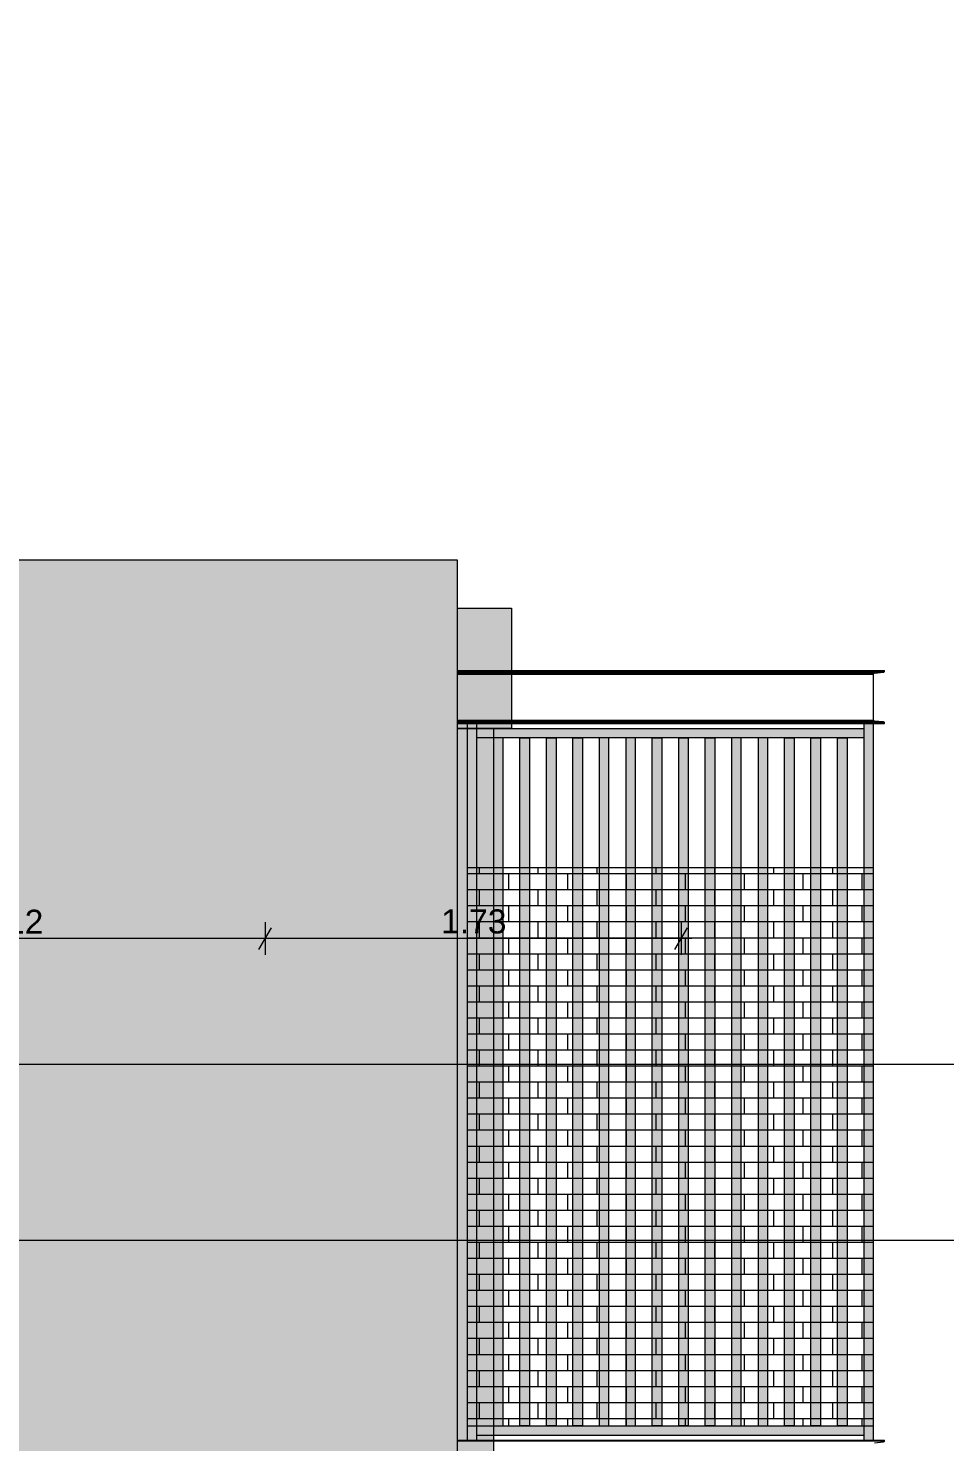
# Model space of a CAD drawing. Header units: millimetres. Extents: x 475206255 to 476720147, y 4620882299 to 4621447368.
# Drawn here: x 475514670 to 475518481, y 4621140079 to 4621145956 of the extents above; entities that cross this region are included whole.
import ezdxf

# ---------------------------------------------------------------- set-up
doc = ezdxf.new("R2010")
doc.units = ezdxf.units.MM
doc.header["$MEASUREMENT"] = 0
for name, color, linetype in [('Dimensioning - General', 7, 'Continuous'), ('zoma', 7, 'Continuous'), ('zoma_Pen_No__5', 7, 'Continuous')]:
    doc.layers.add(name, color=color, linetype=linetype)
for name, color, linetype, lineweight in [('Dimensioning - General_Pen_No__142', 142, 'Continuous', 0), ('New_2D Drafting - General_Pen_No__30_Pen_No__9_Pen_No__9_Pen_No__253', 252, 'Continuous', 0), ('New_2D Drafting - General_Pen_No__30_Pen_No__9_Pen_No__9_Pen_No__255', 255, 'Continuous', 0), ('New_2D Drafting - General_Pen_No__30_Pen_No__9_Pen_No__9_Pen_No__7', 7, 'Continuous', 0), ('New_reg_nak_Pen_No__7', 7, 'Continuous', 0), ('Structural - Bearing_Pen_No__7', 7, 'Continuous', 0), ('zoma_Pen_No__142', 142, 'Continuous', 0), ('zoma_Pen_No__5_Pen_No__142', 142, 'Continuous', 0)]:
    doc.layers.add(name, color=color, linetype=linetype, lineweight=lineweight)
doc.styles.add('GENERATED_STYLE_2', font='arial.ttf')
doc.dimstyles.new('GENERATED_STYLE__18', dxfattribs={"dimtxt": 100, "dimasz": 68.640772, "dimexe": 0.18, "dimexo": 0.0625, "dimgap": 0, "dimtad": 1, "dimtih": 1, "dimtoh": 1, "dimlfac": 0.001, "dimzin": 0, "dimdsep": 46, "dimtxsty": 'GENERATED_STYLE_2', "dimblk": 'ARROWHEAD_2', "dimblk1": 'ARROWHEAD_2', "dimblk2": 'ARROWHEAD_2', "dimcen": 0.09, "dimse1": 1, "dimse2": 1, "dimclrd": 142, "dimclre": 142, "dimclrt": 142, "dimadec": 0, "dimazin": 0, "dimtfac": 1, "dimtdec": 4, "dimtmove": 0, "dimatfit": 3, "dimfxl": 1, "dimtolj": 1, "dimtzin": 0, "dimarcsym": 0})
doc.dimstyles.new('GENERATED_STYLE__3', dxfattribs={"dimtxt": 200, "dimasz": 64.421331, "dimexe": 0.18, "dimexo": 3, "dimgap": 0, "dimtad": 1, "dimtih": 1, "dimtoh": 1, "dimlfac": 0.001, "dimzin": 0, "dimdsep": 46, "dimtxsty": 'GENERATED_STYLE_2', "dimblk": 'ARROWHEAD_2', "dimblk1": 'ARROWHEAD_2', "dimblk2": 'ARROWHEAD_2', "dimcen": 0.09, "dimclrd": 142, "dimclre": 142, "dimclrt": 142, "dimadec": 0, "dimazin": 0, "dimtfac": 1, "dimtdec": 4, "dimtmove": 0, "dimatfit": 3, "dimfxl": 1, "dimtolj": 1, "dimtzin": 0, "dimarcsym": 0})
pattern_1 = [(0, (475826095.757, 4621095193.19), (0, 66.64), []), (90, (475826095.76, 4621095193.2), (-244.8, 0), [66.64, -66.64]), (90, (475826218.16, 4621095259.83), (-244.8, 0), [66.64, -66.64])]

# ---------------------------------------------------------------- blocks, each defined once
blk = doc.blocks.new('*D1563', base_point=(475826095.8, 4621095193.2))
at = {"layer": 'zoma_Pen_No__142', "color": 142, "linetype": 'Continuous', "lineweight": 0, "transparency": 16777216}
for p, q in [((475509509.1, 4621128812.1), (475509460.2, 4621128727.4)), ((475509484.6, 4621128706.2), (475509484.6, 4621128833.3)), ((475516009.1, 4621128812.1), (475515960.2, 4621128727.4)), ((475515984.6, 4621128706.2), (475515984.6, 4621128833.3)), ((475509484.6, 4621128769.8), (475515984.6, 4621128769.8))]:
    blk.add_line(p, q, dxfattribs=at)
at = {"layer": 'zoma_Pen_No__142', "color": 142, "lineweight": 0, "transparency": 16777216, "char_height": 200, "attachment_point": 7, "style": 'GENERATED_STYLE_2'}
for s, insert in [('\\A1;{\\pql;\\fArial|b0|i0|c204|p0;\\W1.000000;6.50}', (475512467.7, 4621128809.8)), ('\\A1;{\\pql;\\fArial|b0|i0|c204|p0;\\W1.000000;0.40}', (475515426.3, 4621128809.8))]:
    blk.add_mtext(s, dxfattribs=dict(at, insert=insert))
blk = doc.blocks.new('ARROWHEAD_2')
at = {"color": 0, "linetype": 'Continuous', "lineweight": 0}
for p, q in [((0, 0), (-1, 0)), ((-0.378, -0.655), (0.378, 0.655))]:
    blk.add_line(p, q, dxfattribs=at)
blk = doc.blocks.new('*D1564', base_point=(475826095.8, 4621095193.2))
at = {"layer": 'zoma_Pen_No__142', "color": 142, "linetype": 'Continuous', "lineweight": 0, "transparency": 16777216}
for p, q in [((475516009.1, 4621128812.1), (475515960.2, 4621128727.4)), ((475515984.6, 4621128706.2), (475515984.6, 4621128833.3)), ((475516360.2, 4621128727.4), (475516409.1, 4621128812.1)), ((475516384.6, 4621128706.2), (475516384.6, 4621128833.3)), ((475515984.6, 4621128769.8), (475516384.6, 4621128769.8)), ((475516384.6, 4621128769.8), (475516426.1, 4621128769.8))]:
    blk.add_line(p, q, dxfattribs=at)
blk = doc.blocks.new('Line_13', base_point=(475514020.1, 4621140917.1))
at = {"layer": 'zoma_Pen_No__5_Pen_No__142', "color": 142, "linetype": 'Continuous', "lineweight": 0}
blk.add_line((475514120.1, 4621140917.1), (475527469.4, 4621140917.1), dxfattribs=at)
blk = doc.blocks.new('Line_14', base_point=(475506073, 4621141649.2))
at = {"layer": 'zoma_Pen_No__5_Pen_No__142', "color": 142, "linetype": 'Continuous', "lineweight": 0}
blk.add_line((475506173, 4621141649.2), (475527310.1, 4621141649.2), dxfattribs=at)
blk = doc.blocks.new('*D1978', base_point=(475826095.8, 4621095193.2))
at = {"layer": 'Dimensioning - General_Pen_No__142', "color": 142, "linetype": 'Continuous', "lineweight": 0, "transparency": 16777216}
for p, q in [((475515629.2, 4621142125.7), (475515681.3, 4621142216)), ((475515655.3, 4621142238.6), (475515655.3, 4621142103.1)), ((475517359.2, 4621142125.7), (475517411.3, 4621142216)), ((475517385.3, 4621142238.6), (475517385.3, 4621142103.1)), ((475517385.3, 4621142170.8), (475515655.3, 4621142170.8)), ((475517429.4, 4621142170.8), (475517385.3, 4621142170.8))]:
    blk.add_line(p, q, dxfattribs=at)
at = {"layer": 'Dimensioning - General_Pen_No__142', "color": 142, "lineweight": 0, "transparency": 16777216, "insert": (475516386.8, 4621142190.8), "char_height": 100, "attachment_point": 7, "style": 'GENERATED_STYLE_2'}
blk.add_mtext('\\A1;{\\pql;\\fArial|b0|i0|c204|p0;\\W1.000000;1.73}', dxfattribs=at)
blk = doc.blocks.new('*D1979', base_point=(475826095.8, 4621095193.2))
at = {"layer": 'Dimensioning - General_Pen_No__142', "color": 142, "linetype": 'Continuous', "lineweight": 0, "transparency": 16777216}
for p, q in [((475513507.5, 4621142125.7), (475513559.7, 4621142216)), ((475513533.6, 4621142238.6), (475513533.6, 4621142103.1)), ((475515629.2, 4621142125.7), (475515681.3, 4621142216)), ((475515655.3, 4621142238.6), (475515655.3, 4621142103.1)), ((475515655.3, 4621142170.8), (475513533.6, 4621142170.8))]:
    blk.add_line(p, q, dxfattribs=at)
at = {"layer": 'Dimensioning - General_Pen_No__142', "color": 142, "lineweight": 0, "transparency": 16777216, "insert": (475514461, 4621142190.8), "char_height": 100, "attachment_point": 7, "style": 'GENERATED_STYLE_2'}
blk.add_mtext('\\A1;{\\pql;\\fArial|b0|i0|c204|p0;\\W1.000000;2.12}', dxfattribs=at)

msp = doc.modelspace()

# ---------------------------------------------------------------- hatches: boundary and pattern name
at = {"layer": 'New_2D Drafting - General_Pen_No__30_Pen_No__9_Pen_No__9_Pen_No__253', "linetype": 'Continuous', "lineweight": 0}
h = msp.add_hatch(dxfattribs=at)
h.set_pattern_fill('BRICK___RUNNING_BOND', color=252, style=0, pattern_type=2)
h.set_pattern_definition(pattern_1)
h.paths.add_polyline_path([(475509484.934, 4621130444.873), (475516454.8, 4621130444.872), (475516454.8, 4621130544.872), (475516454.8, 4621133044.922), (475516454.813, 4621143744.467), (475509484.934, 4621143744.467)])
h.paths.add_polyline_path([(475510234.117, 4621136944.928), (475510335.151, 4621136944.928), (475510335.151, 4621139444.928), (475511935.151, 4621139444.928), (475511935.151, 4621136944.928), (475512034.117, 4621136944.928), (475512034.117, 4621136664.928), (475510234.117, 4621136664.928)], flags=0)
h.paths.add_polyline_path([(475510234.117, 4621133744.929), (475510335.151, 4621133744.929), (475510335.151, 4621136244.928), (475511935.151, 4621136244.929), (475511935.151, 4621133744.929), (475512034.117, 4621133744.929), (475512034.117, 4621133464.928), (475510234.117, 4621133464.928)], flags=0)
h.paths.add_polyline_path([(475512034.333, 4621139864.929), (475510234.332, 4621139864.929), (475510234.332, 4621140144.929), (475510335.151, 4621140144.929), (475510335.151, 4621142644.928), (475511935.151, 4621142644.928), (475511935.151, 4621140144.953), (475512034.333, 4621140144.953)], flags=0)
h.paths.add_polyline_path([(475510285.069, 4621133044.923), (475511335.364, 4621133044.922), (475511885.069, 4621133044.922), (475511885.069, 4621131444.923), (475510285.069, 4621131444.923)], flags=0)
h.paths.add_polyline_path([(475512784.934, 4621131644.895), (475512784.934, 4621133044.922), (475515984.934, 4621133044.922), (475515984.934, 4621131644.895)], flags=0)
h.paths.add_polyline_path([(475514335.393, 4621136944.94), (475514335.393, 4621139444.934), (475513435.393, 4621139444.934), (475513435.393, 4621136944.94)], flags=0)
h.paths.add_polyline_path([(475513435.393, 4621136244.934), (475513435.393, 4621133744.94), (475514335.393, 4621133744.94), (475514335.393, 4621136244.934)], flags=0)
h.paths.add_polyline_path([(475514335.393, 4621140144.935), (475513435.393, 4621140144.935), (475513435.393, 4621142644.934), (475514335.393, 4621142644.934)], flags=0)
at = {"layer": 'New_2D Drafting - General_Pen_No__30_Pen_No__9_Pen_No__9_Pen_No__255', "linetype": 'Continuous', "lineweight": 0}
for points in [[(475516679.917, 4621143044.615), (475516454.813, 4621143044.615), (475516454.813, 4621143544.615), (475516679.917, 4621143544.615)], [(475516454.813, 4621143044.622), (475516604.813, 4621143044.622), (475516604.8, 4621130444.873), (475516454.8, 4621130444.873)], [(475516534.782, 4621143064.952), (475516494.782, 4621143064.952), (475516494.782, 4621140085.012), (475516534.782, 4621140085.012)], [(475518144.781, 4621143045.039), (475518144.781, 4621143004.952), (475516534.782, 4621143004.952), (475516534.782, 4621143045.039)], [(475518184.781, 4621143064.952), (475518144.781, 4621143064.952), (475518144.781, 4621140085.012), (475518184.781, 4621140085.012)], [(475516644.782, 4621143004.952), (475516604.782, 4621143004.952), (475516604.782, 4621140145.039), (475516644.782, 4621140145.039)], [(475516714.782, 4621143004.952), (475516754.782, 4621143004.952), (475516754.782, 4621140145.039), (475516714.782, 4621140145.039)], [(475516824.782, 4621143004.952), (475516864.782, 4621143004.952), (475516864.782, 4621140145.039), (475516824.782, 4621140145.039)], [(475516934.782, 4621143004.952), (475516974.782, 4621143004.952), (475516974.782, 4621140145.039), (475516934.782, 4621140145.039)], [(475517084.782, 4621143004.952), (475517044.782, 4621143004.952), (475517044.782, 4621140145.039), (475517084.782, 4621140145.039)], [(475517194.782, 4621143004.952), (475517154.782, 4621143004.952), (475517154.782, 4621140145.039), (475517194.782, 4621140145.039)], [(475517264.782, 4621143004.952), (475517304.782, 4621143004.952), (475517304.782, 4621140145.039), (475517264.782, 4621140145.039)], [(475517374.782, 4621143004.952), (475517414.782, 4621143004.952), (475517414.782, 4621140145.039), (475517374.782, 4621140145.039)], [(475517484.782, 4621143004.952), (475517524.782, 4621143004.952), (475517524.782, 4621140145.039), (475517484.782, 4621140145.039)], [(475517634.782, 4621143004.952), (475517594.782, 4621143004.952), (475517594.782, 4621140145.039), (475517634.782, 4621140145.039)], [(475517744.782, 4621143004.952), (475517704.782, 4621143004.952), (475517704.782, 4621140145.039), (475517744.782, 4621140145.039)], [(475517814.782, 4621143004.952), (475517854.782, 4621143004.952), (475517854.782, 4621140145.039), (475517814.782, 4621140145.039)], [(475517924.782, 4621143004.952), (475517964.782, 4621143004.952), (475517964.782, 4621140145.039), (475517924.782, 4621140145.039)], [(475518034.782, 4621143004.952), (475518074.782, 4621143004.952), (475518074.782, 4621140145.039), (475518034.782, 4621140145.039)], [(475518144.781, 4621140145.039), (475518144.781, 4621140104.951), (475516534.782, 4621140104.951), (475516534.782, 4621140145.039)]]:
    msp.add_hatch(color=255, dxfattribs=at).paths.add_polyline_path(points)
h = msp.add_hatch(dxfattribs=at)
h.set_pattern_fill('BRICK___RUNNING_BOND', color=255, style=0, pattern_type=2)
h.set_pattern_definition(pattern_1)
h.paths.add_polyline_path([(475516494.782, 4621140145.039), (475518184.781, 4621140145.039), (475518184.781, 4621142464.586), (475516494.782, 4621142464.586)])

# ---------------------------------------------------------------- linework, layer by layer
at = {"layer": 'New_2D Drafting - General_Pen_No__30_Pen_No__9_Pen_No__9_Pen_No__7', "color": 7, "linetype": 'Continuous', "lineweight": 0, "flags": 128}
for points in [[(475509484.934, 4621130444.873), (475516454.8, 4621130444.872), (475516454.8, 4621130544.872), (475516454.8, 4621133044.922), (475516454.813, 4621143744.467), (475509484.934, 4621143744.467)], [(475516679.917, 4621143044.615), (475516454.813, 4621143044.615), (475516454.813, 4621143544.615), (475516679.917, 4621143544.615)], [(475516454.813, 4621143044.622), (475516604.813, 4621143044.622), (475516604.8, 4621130444.873), (475516454.8, 4621130444.873)], [(475516534.782, 4621143064.952), (475516494.782, 4621143064.952), (475516494.782, 4621140085.012), (475516534.782, 4621140085.012)], [(475518144.781, 4621143045.039), (475518144.781, 4621143004.952), (475516534.782, 4621143004.952), (475516534.782, 4621143045.039)], [(475518184.781, 4621143064.952), (475518144.781, 4621143064.952), (475518144.781, 4621140085.012), (475518184.781, 4621140085.012)], [(475516644.782, 4621143004.952), (475516604.782, 4621143004.952), (475516604.782, 4621140145.039), (475516644.782, 4621140145.039)], [(475516714.782, 4621143004.952), (475516754.782, 4621143004.952), (475516754.782, 4621140145.039), (475516714.782, 4621140145.039)], [(475516824.782, 4621143004.952), (475516864.782, 4621143004.952), (475516864.782, 4621140145.039), (475516824.782, 4621140145.039)], [(475516934.782, 4621143004.952), (475516974.782, 4621143004.952), (475516974.782, 4621140145.039), (475516934.782, 4621140145.039)], [(475517084.782, 4621143004.952), (475517044.782, 4621143004.952), (475517044.782, 4621140145.039), (475517084.782, 4621140145.039)], [(475517194.782, 4621143004.952), (475517154.782, 4621143004.952), (475517154.782, 4621140145.039), (475517194.782, 4621140145.039)], [(475517264.782, 4621143004.952), (475517304.782, 4621143004.952), (475517304.782, 4621140145.039), (475517264.782, 4621140145.039)], [(475517374.782, 4621143004.952), (475517414.782, 4621143004.952), (475517414.782, 4621140145.039), (475517374.782, 4621140145.039)], [(475517484.782, 4621143004.952), (475517524.782, 4621143004.952), (475517524.782, 4621140145.039), (475517484.782, 4621140145.039)], [(475517634.782, 4621143004.952), (475517594.782, 4621143004.952), (475517594.782, 4621140145.039), (475517634.782, 4621140145.039)], [(475517744.782, 4621143004.952), (475517704.782, 4621143004.952), (475517704.782, 4621140145.039), (475517744.782, 4621140145.039)], [(475517814.782, 4621143004.952), (475517854.782, 4621143004.952), (475517854.782, 4621140145.039), (475517814.782, 4621140145.039)], [(475517924.782, 4621143004.952), (475517964.782, 4621143004.952), (475517964.782, 4621140145.039), (475517924.782, 4621140145.039)], [(475518034.782, 4621143004.952), (475518074.782, 4621143004.952), (475518074.782, 4621140145.039), (475518034.782, 4621140145.039)], [(475516494.782, 4621140145.039), (475518184.781, 4621140145.039), (475518184.781, 4621142464.586), (475516494.782, 4621142464.586)], [(475518144.781, 4621140145.039), (475518144.781, 4621140104.951), (475516534.782, 4621140104.951), (475516534.782, 4621140145.039)]]:
    msp.add_lwpolyline(points, close=True, dxfattribs=at)
at = {"layer": 'New_reg_nak_Pen_No__7', "color": 7, "linetype": 'Continuous', "lineweight": 0}
for p, q in [((475518184.72, 4621143284.952), (475518231.046, 4621143284.952)), ((475518184.72, 4621143064.952), (475518231.046, 4621143064.952)), ((475518184.72, 4621140084.952), (475518231.046, 4621140084.952))]:
    msp.add_line(p, q, dxfattribs=at)
at = {"layer": 'Structural - Bearing_Pen_No__7', "color": 7, "linetype": 'Continuous', "lineweight": 0}
for p, q in [((475516454.771, 4621143284.952), (475518231.046, 4621143284.952)), ((475516454.771, 4621143282.457), (475518231.046, 4621143282.457)), ((475516454.771, 4621143278.502), (475518226.584, 4621143278.502)), ((475516454.771, 4621143274.512), (475518189.183, 4621143274.512)), ((475516454.771, 4621143270.557), (475518184.72, 4621143270.557)), ((475518184.72, 4621143270.627), (475518185.12, 4621143272.158)), ((475518184.72, 4621143079.417), (475518184.72, 4621143270.627)), ((475518185.12, 4621143272.158), (475518186.258, 4621143273.456)), ((475518186.258, 4621143273.456), (475518187.961, 4621143274.323)), ((475518187.961, 4621143274.323), (475518189.183, 4621143274.582)), ((475518189.183, 4621143274.582), (475518226.584, 4621143278.572)), ((475518226.584, 4621143278.572), (475518227.806, 4621143278.832)), ((475518227.806, 4621143278.832), (475518229.509, 4621143279.699)), ((475518229.509, 4621143279.699), (475518230.647, 4621143280.997)), ((475518230.647, 4621143280.997), (475518231.046, 4621143282.527)), ((475518231.046, 4621143282.527), (475518231.046, 4621143285.022)), ((475516454.773, 4621143079.347), (475518184.72, 4621143079.347)), ((475516454.773, 4621143075.392), (475518189.183, 4621143075.392)), ((475516454.773, 4621143071.402), (475518226.584, 4621143071.402)), ((475516454.773, 4621143067.447), (475518231.046, 4621143067.447)), ((475516454.773, 4621143064.952), (475518231.046, 4621143064.952)), ((475518185.12, 4621143077.886), (475518184.72, 4621143079.417)), ((475518186.258, 4621143076.589), (475518185.12, 4621143077.886)), ((475518187.961, 4621143075.722), (475518186.258, 4621143076.589)), ((475518189.183, 4621143075.462), (475518187.961, 4621143075.722)), ((475518226.584, 4621143071.472), (475518189.183, 4621143075.462)), ((475518227.806, 4621143071.213), (475518226.584, 4621143071.472)), ((475518229.509, 4621143070.346), (475518227.806, 4621143071.213)), ((475518230.647, 4621143069.048), (475518229.509, 4621143070.346)), ((475518231.046, 4621143067.517), (475518230.647, 4621143069.048)), ((475518231.046, 4621143065.022), (475518231.046, 4621143067.517)), ((475516454.771, 4621140084.952), (475518231.046, 4621140084.952)), ((475516454.771, 4621140082.457), (475518231.046, 4621140082.457)), ((475518189.183, 4621140074.582), (475518226.584, 4621140078.572)), ((475518226.584, 4621140078.572), (475518227.806, 4621140078.832)), ((475518227.806, 4621140078.832), (475518229.509, 4621140079.699)), ((475518229.509, 4621140079.699), (475518230.647, 4621140080.997)), ((475518230.647, 4621140080.997), (475518231.046, 4621140082.527)), ((475518231.046, 4621140082.527), (475518231.046, 4621140085.022))]:
    msp.add_line(p, q, dxfattribs=at)

# ---------------------------------------------------------------- block references
at = {"layer": 'zoma_Pen_No__5', "color": 142, "linetype": 'Continuous', "lineweight": 0}
for name, p in [('Line_14', (475506072.953, 4621141649.204)), ('Line_13', (475514020.145, 4621140917.06))]:
    msp.add_blockref(name, p, dxfattribs=at)

# ---------------------------------------------------------------- dimensions: what is measured, and where the dimension line sits
at = {"layer": 'Dimensioning - General', "color": 142, "linetype": 'Continuous', "lineweight": 0}
for base, p1, p2, picture, middle in [((475513533.603, 4621142170.845), (475515655.252, 4621143278.502), (475513533.603, 4621142644.934), '*D1979', (475514590.426, 4621142240.845)), ((475515655.252, 4621142170.845), (475517385.263, 4621141350.023), (475515655.252, 4621143278.502), '*D1978', (475516516.256, 4621142240.845))]:
    dim = msp.add_linear_dim(base=base, p1=p1, p2=p2, angle=180, dimstyle='GENERATED_STYLE__18', dxfattribs=at)
    dim.commit()
    dim.dimension.update_dxf_attribs({"geometry": picture, "text_midpoint": middle, "dimtype": 160})
at = {"layer": 'zoma', "color": 142, "linetype": 'Continuous', "lineweight": 0}
for base, p1, p2, picture, middle in [((475515984.643, 4621128769.757), (475509484.643, 4621181335.422), (475515984.643, 4621180935.422), '*D1563', (475512726.639, 4621128909.757)), ((475516384.643, 4621128769.757), (475515984.643, 4621180935.422), (475516384.643, 4621178658.979), '*D1564', (475515685.222, 4621128909.757))]:
    dim = msp.add_linear_dim(base=base, p1=p1, p2=p2, dimstyle='GENERATED_STYLE__3', dxfattribs=at)
    dim.commit()
    dim.dimension.update_dxf_attribs({"geometry": picture, "text_midpoint": middle, "dimtype": 160})

doc.saveas('drawing.dxf')
